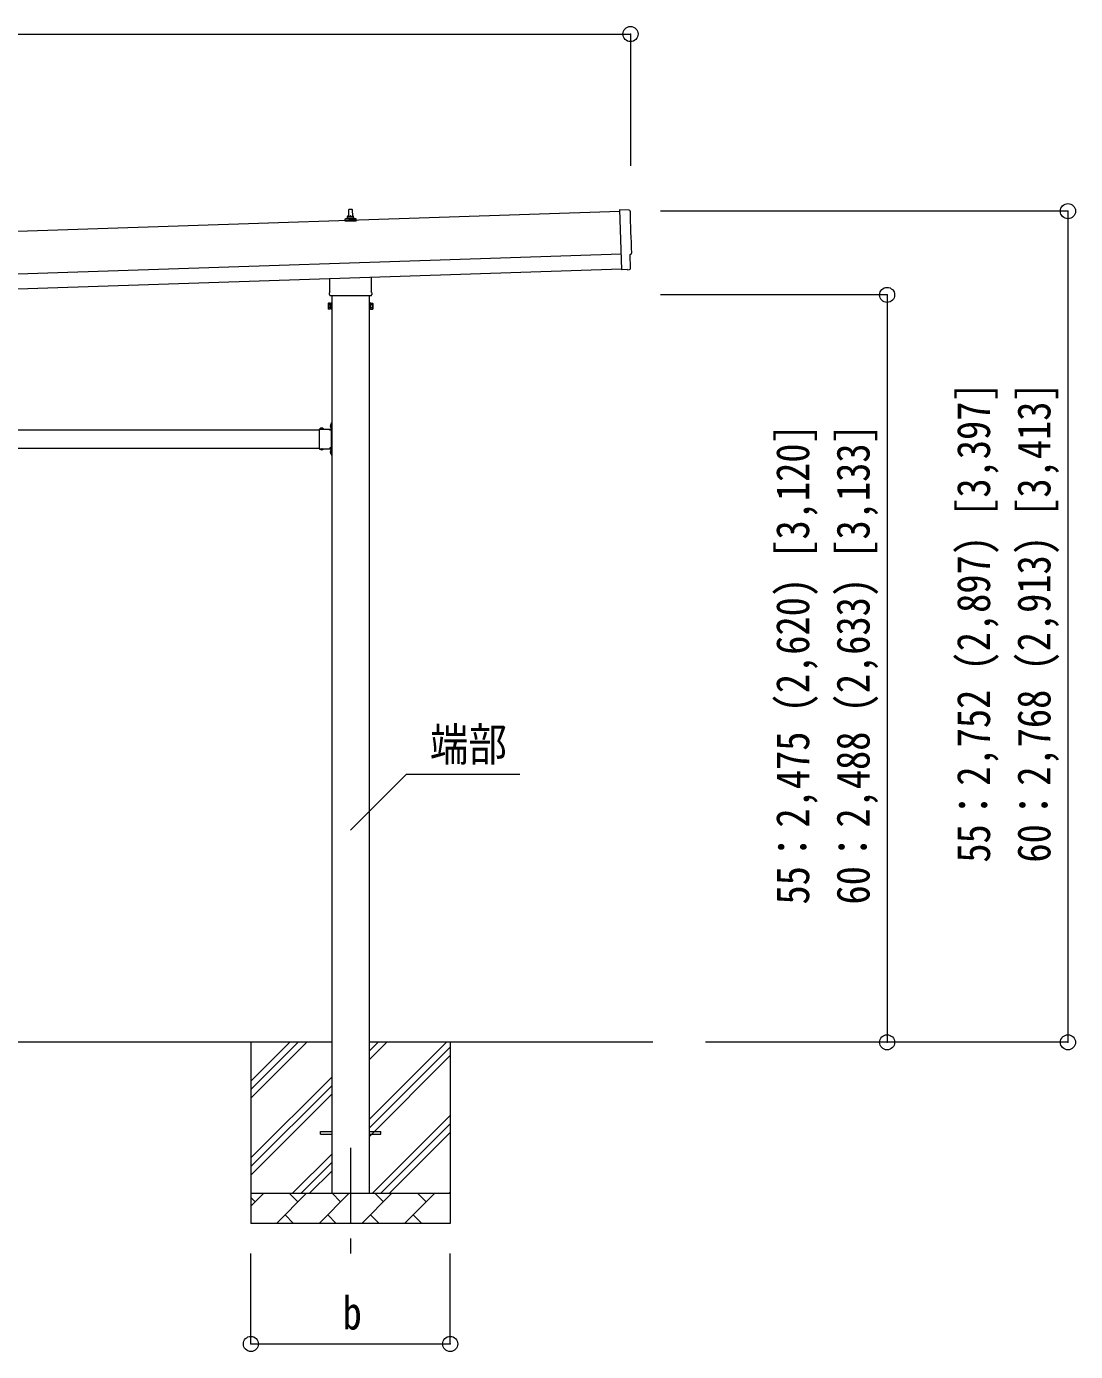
# Model space of a CAD drawing. Units: millimetres, scale not verified. Extents: x -14053 to 14053, y -9700 to 9700.
# Drawn here: x 2847 to 6321, y -183 to 4205 of the extents above; entities that cross this region are included whole.
import ezdxf
from ezdxf.enums import TextEntityAlignment as Align

# ---------------------------------------------------------------- set-up
doc = ezdxf.new("R2010")
doc.units = ezdxf.units.MM
doc.header["$LTSCALE"] = 50
doc.header["$PDMODE"] = 32
doc.header["$PDSIZE"] = 50
doc.linetypes.add('CHAIN1', pattern=[8, 5, -1, 1, -1])
doc.linetypes.add('USER7', pattern=[2, 1, -1])
for name, color, linetype, lineweight in [('0-2_建具', 4, 'Continuous', 9), ('0-3_階段', 7, 'CHAIN1', 9), ('0-4_設備', 7, 'Continuous', 9), ('0-7_ハッチ', 7, 'Continuous', 9), ('0-8_外構', 6, 'Continuous', 9)]:
    doc.layers.add(name, color=color, linetype=linetype, lineweight=lineweight)
doc.styles.add('ＭＳ ゴシック', font='')
doc.styles.get('ＭＳ ゴシック').set_extended_font_data('MS Gothic')

msp = doc.modelspace()

# ---------------------------------------------------------------- linework, layer by layer
at = {"layer": '0-2_建具'}
for p, q in [((3913.88, 3575.33), (3914.61, 3598.85)), ((3915.61, 3599.83), (3924.16, 3599.83)), ((3925.16, 3598.85), (3925.88, 3575.33)), ((4811.25, 3592.48), (-571.76, 3413.05)), ((3901.63, 3559.83), (3901.63, 3567.54)), ((3938.13, 3559.83), (3901.63, 3559.83)), ((3902.02, 3568.33), (3937.75, 3568.33)), ((3902.4, 3568.51), (3909.12, 3570.14)), ((3909.5, 3570.33), (3930.27, 3570.33)), ((3909.88, 3571.11), (3909.88, 3575.33)), ((3910.88, 3575.33), (3928.88, 3575.33)), ((3929.88, 3571.11), (3929.88, 3575.33)), ((3937.37, 3568.51), (3930.65, 3570.14)), ((3938.13, 3559.83), (3938.13, 3567.54)), ((-567.1, 3273.12), (4815.91, 3452.56)), ((-565.43, 3223.15), (4817.58, 3402.58)), ((4817.67, 3399.82), (4817.7, 3398.82)), ((4837.33, 3399.47), (4844.23, 3400.06)), ((3851.58, 3325.84), (3851.58, 3370.38)), ((3988.18, 3374.94), (3988.18, 3325.84)), ((3849.88, 3317.06), (3849.88, 3322.56)), ((3987.82, 3313.56), (3851.95, 3313.56)), ((3857.38, 3313.56), (3857.38, 341.06)), ((3982.38, 341.06), (3982.38, 3313.56)), ((3989.88, 3322.56), (3989.88, 3317.06)), ((3845.88, 3287.56), (3846.64, 3288.88)), ((3845.88, 3287.56), (3845.88, 3270.56)), ((3845.88, 3270.56), (3846.64, 3269.25)), ((3852.88, 3283.97), (3846.64, 3283.97)), ((3852.88, 3274.16), (3846.64, 3274.16)), ((3852.88, 3269.25), (3846.64, 3269.25)), ((3855.38, 3269.86), (3852.88, 3269.86)), ((3984.38, 3269.86), (3986.88, 3269.86)), ((3986.88, 3283.97), (3993.12, 3283.97)), ((3986.88, 3274.16), (3993.12, 3274.16)), ((3986.88, 3269.25), (3993.12, 3269.25)), ((3993.88, 3287.56), (3993.12, 3288.88)), ((3993.88, 3270.56), (3993.12, 3269.25)), ((3993.88, 3287.56), (3993.88, 3270.56)), ((2224.38, 2869.06), (3815.38, 2869.06)), ((3815.38, 2872.06), (3815.38, 2806.06)), ((3815.38, 2872.06), (3855.38, 2872.06)), ((3818.48, 2872.57), (3818.48, 2872.06)), ((3818.48, 2872.06), (3830.28, 2872.06)), ((3854.87, 2887.96), (3855.38, 2887.96)), ((3855.38, 2892.06), (3857.38, 2892.06)), ((3855.38, 2892.06), (3855.38, 2872.06)), ((3855.38, 2887.96), (3855.38, 2876.16)), ((3857.38, 2885.06), (3855.38, 2885.06)), ((3857.38, 2879.06), (3855.38, 2879.06)), ((3855.38, 2868.06), (3855.38, 2810.06)), ((3857.38, 2892.06), (3857.38, 2872.06)), ((2224.38, 2809.06), (3815.38, 2809.06)), ((3851.38, 2809.06), (3856.88, 2809.06)), ((3815.38, 2806.06), (3855.38, 2806.06)), ((3818.48, 2805.56), (3818.48, 2806.06)), ((3818.48, 2806.06), (3830.28, 2806.06)), ((3855.38, 2808.06), (3851.38, 2808.06)), ((3854.87, 2801.96), (3855.38, 2801.96)), ((3855.38, 2806.06), (3855.38, 2786.06)), ((3855.38, 2801.96), (3855.38, 2790.16)), ((3857.38, 2799.06), (3855.38, 2799.06)), ((3857.38, 2793.06), (3855.38, 2793.06)), ((3855.38, 2786.06), (3857.38, 2786.06)), ((3857.38, 2806.06), (3857.38, 2786.06)), ((3819.88, 545.56), (3857.38, 545.56)), ((3819.88, 536.56), (3819.88, 545.56)), ((3819.88, 536.56), (3857.38, 536.56)), ((3982.38, 545.56), (4019.88, 545.56)), ((3982.38, 536.56), (4019.88, 536.56)), ((4019.88, 536.56), (4019.88, 545.56))]:
    msp.add_line(p, q, dxfattribs=at)
for points in [[(4842.69, 3596.96), (4811.08, 3597.56), (4817.67, 3399.82)], [(4846.97, 3403.15), (4845.4, 3450.15), (4846, 3450.17)], [(4836.57, 3399.72), (4835.89, 3400.33), (4817.7, 3398.82)], [(3852.88, 3269.25), (3852.88, 3288.88), (3846.64, 3288.88)], [(3852.88, 3269.86), (3852.88, 3288.26), (3855.38, 3288.26)], [(3986.88, 3269.86), (3986.88, 3288.26), (3984.38, 3288.26)], [(3986.88, 3269.25), (3986.88, 3288.88), (3993.12, 3288.88)], [(3818.48, 2872.57), (3830.28, 2872.57), (3830.28, 2872.06)], [(3855.38, 2868.06), (3851.38, 2868.06), (3851.38, 2870.06), (3855.38, 2870.06)], [(3851.38, 2869.06), (3856.88, 2869.06), (3856.88, 2809.06)], [(3854.87, 2887.96), (3854.87, 2876.16), (3855.38, 2876.16)], [(3855.38, 2810.06), (3851.38, 2810.06), (3851.38, 2808.06)], [(3818.48, 2805.56), (3830.28, 2805.56), (3830.28, 2806.06)], [(3854.87, 2801.96), (3854.87, 2790.16), (3855.38, 2790.16)]]:
    msp.add_lwpolyline(points, dxfattribs=at)
for points in [[(3855.38, 3268.56), (3855.38, 3289.56), (3857.38, 3289.56), (3857.38, 3268.56)], [(3984.38, 3268.56), (3984.38, 3289.56), (3982.38, 3289.56), (3982.38, 3268.56)]]:
    msp.add_lwpolyline(points, close=True, dxfattribs=at)
at = {"layer": '0-2_建具', "linetype": 'USER7'}
for points in [[(3821.88, 2874.68), (3823.24, 2871.9), (3824.38, 2871.29)], [(3826.88, 2874.68), (3825.53, 2871.9), (3824.38, 2871.29)], [(3852.77, 2884.56), (3855.55, 2883.21), (3856.16, 2882.06)], [(3852.77, 2879.56), (3855.55, 2880.92), (3856.16, 2882.06)], [(3821.88, 2803.45), (3823.24, 2806.23), (3824.38, 2806.84)], [(3826.88, 2803.45), (3825.53, 2806.23), (3824.38, 2806.84)], [(3852.77, 2798.56), (3855.55, 2797.21), (3856.16, 2796.06)], [(3852.77, 2793.56), (3855.55, 2794.92), (3856.16, 2796.06)]]:
    msp.add_lwpolyline(points, dxfattribs=at)
at = {"layer": '0-2_建具'}
for centre, radius, start, end in [((3915.61, 3598.83), 1, 90, 178.60509), ((3924.16, 3598.83), 1, 1.39491, 90), ((3902.63, 3567.54), 1, 103.62699, 180), ((3908.88, 3571.11), 1, 283.62699, 0), ((3913.97, 3574.69), 4.13, 90, 171.17633), ((3910.88, 3574.33), 1, 90, 180), ((3923.22, 3575.33), 4.83, 133.60282, 180), ((3916.55, 3575.33), 4.83, 0, 46.39718), ((3925.8, 3574.69), 4.13, 8.82367, 90), ((3928.88, 3574.33), 1, 0, 90), ((3930.88, 3571.11), 1, 180, 256.37301), ((3937.13, 3567.54), 1, 0, 76.37301), ((3853.88, 3322.56), 4, 125.09963, 180), ((3853.88, 3317.06), 4, 180, 194.47751), ((3853.88, 3317.06), 4, 194.47751, 241.04498), ((3985.88, 3317.06), 4, 298.95502, 345.52249), ((3985.88, 3322.56), 4, 0, 54.90037), ((3985.88, 3317.06), 4, 345.52249, 0), ((3862.12, 3279.06), 16.24, 162.41205, 197.58795), ((3850.23, 3286.43), 4.34, 145.61575, 214.38425), ((3850.23, 3271.7), 4.34, 145.61575, 214.38425), ((3977.64, 3279.06), 16.24, 342.41205, 17.58795), ((3989.54, 3286.43), 4.34, 325.61575, 34.38425), ((3989.54, 3271.7), 4.34, 325.61575, 34.38425), ((3824.38, 2866.83), 8.23, 44.2189, 135.7811), ((3860.62, 2882.06), 8.23, 134.2189, 225.7811), ((3855.38, 2872.06), 2, 270, 0), ((3824.38, 2811.3), 8.23, 224.2189, 315.7811), ((3860.62, 2796.06), 8.23, 134.2189, 225.7811), ((3855.38, 2806.06), 2, 0, 90)]:
    msp.add_arc(centre, radius, start, end, dxfattribs=at)
for centre, major_axis, ratio, start_param, end_param in [((4842.63, 3593.96), (3, 0.1), 0.99863, 6.2683889, 7.8016218), ((9608.19, 3682.35), (-4760.73, -158.69), 0.99863, 6.2683889, 6.2976778), ((4845.85, 3454.57), (4.4, 0.15), 0.99863, 4.712389, 6.2976778), ((4837.24, 3400.47), (0.75, -0.666), 0.9974, 4.712389, 5.5252311), ((4843.96, 3403.06), (2.25, -2), 0.9974, 5.5252311, 7.0411395)]:
    msp.add_ellipse(centre, major_axis=major_axis, ratio=ratio, start_param=start_param, end_param=end_param, dxfattribs=at)
at = {"layer": '0-3_階段'}
msp.add_line((3919.88, 491.06), (3919.88, 142.06), dxfattribs=at)
at = {"layer": '0-4_設備'}
for p, q in [((3857.38, 841.06), (2182.38, 841.06)), ((3589.88, 841.06), (3589.88, 241.06)), ((3589.88, 656.01), (3774.93, 841.06)), ((3589.88, 684.3), (3746.65, 841.06)), ((3589.88, 712.58), (3718.37, 841.06)), ((4920.76, 841.06), (3982.38, 841.06)), ((3982.38, 585.97), (4237.48, 841.06)), ((3982.38, 783.96), (4039.49, 841.06)), ((3982.38, 812.24), (4011.21, 841.06)), ((4249.88, 841.06), (4249.88, 241.06)), ((3982.38, 557.68), (4249.88, 825.18)), ((3982.38, 529.4), (4249.88, 796.9)), ((3589.88, 458.02), (3857.38, 725.52)), ((3589.88, 429.74), (3857.38, 697.24)), ((3589.88, 401.46), (3857.38, 668.96)), ((3992.04, 341.06), (4249.88, 598.91)), ((4020.33, 341.06), (4249.88, 570.62)), ((4048.61, 341.06), (4249.88, 542.34)), ((3727.48, 341.06), (3857.38, 470.97)), ((3755.77, 341.06), (3857.38, 442.68)), ((3784.05, 341.06), (3857.38, 414.4)), ((3589.88, 341.06), (4249.88, 341.06)), ((3589.88, 298.17), (3632.78, 341.06)), ((3604.22, 312.51), (3589.88, 326.85)), ((3674.2, 241.06), (3774.2, 341.06)), ((3745.64, 312.51), (3717.09, 341.06)), ((3815.62, 241.06), (3915.62, 341.06)), ((3887.07, 312.51), (3858.51, 341.06)), ((3957.04, 241.06), (4057.04, 341.06)), ((4028.49, 312.51), (3999.93, 341.06)), ((4098.46, 241.06), (4198.46, 341.06)), ((4169.91, 312.51), (4141.36, 341.06)), ((4246.6, 341.06), (4249.88, 344.35)), ((3702.75, 269.62), (3731.3, 241.06)), ((3844.17, 269.62), (3872.73, 241.06)), ((3985.59, 269.62), (4014.15, 241.06)), ((4127.02, 269.62), (4155.57, 241.06)), ((4249.88, 241.06), (3589.88, 241.06))]:
    msp.add_line(p, q, dxfattribs=at)
at = {"layer": '0-7_ハッチ', "color": 6}
msp.add_lwpolyline([(4480.8, 1728.03), (4104.06, 1728.03), (3919.88, 1543.85)], dxfattribs=at)
at = {"layer": '0-8_外構'}
for p, q in [((-602.76, 4180.04), (4846.91, 4180.04)), ((4846.91, 4180.04), (4846.91, 3743.75)), ((6295.91, 3593.51), (4945.91, 3593.51)), ((6295.91, 3593.51), (6295.91, 841.06)), ((5696.91, 3316.06), (4945.91, 3316.06)), ((5696.91, 3316.06), (5696.91, 841.06)), ((5696.91, 841.06), (5095.91, 841.06)), ((6295.91, 841.06), (5095.91, 841.06)), ((3589.88, -157.94), (3589.88, 142.06)), ((4249.88, -157.94), (4249.88, 142.06)), ((3589.88, -157.94), (4249.88, -157.94))]:
    msp.add_line(p, q, dxfattribs=at)
for p in [(4846.91, 4180.04), (6295.91, 3593.51), (5696.91, 3316.06), (5696.91, 841.06), (6295.91, 841.06), (3589.88, -157.94), (4249.88, -157.94)]:
    msp.add_point(p, dxfattribs=at)

# ---------------------------------------------------------------- texts
at = {"layer": '0-7_ハッチ', "style": 'ＭＳ ゴシック', "width": 0.85}
msp.add_text('端部', height=110, dxfattribs=at).set_placement((4182.59, 1739.66), align=Align.BOTTOM_LEFT)
at = {"layer": '0-8_外構', "color": 7, "style": 'ＭＳ ゴシック', "width": 0.85}
for s, p in [('55：2,752 (2,897) [3,397]', (6070.91, 1436.04)), ('60：2,768 (2,913) [3,413]', (6270.91, 1436.04)), ('55：2,475 (2,620) [3,120]', (5471.91, 1297.31)), ('60：2,488 (2,633) [3,133]', (5671.91, 1297.31))]:
    msp.add_text(s, height=110, rotation=90, dxfattribs=at).set_placement(p, align=Align.BOTTOM_LEFT)
msp.add_text('b', height=110, dxfattribs=at).set_placement((3893.63, -142.94), align=Align.BOTTOM_LEFT)

doc.saveas('drawing.dxf')
